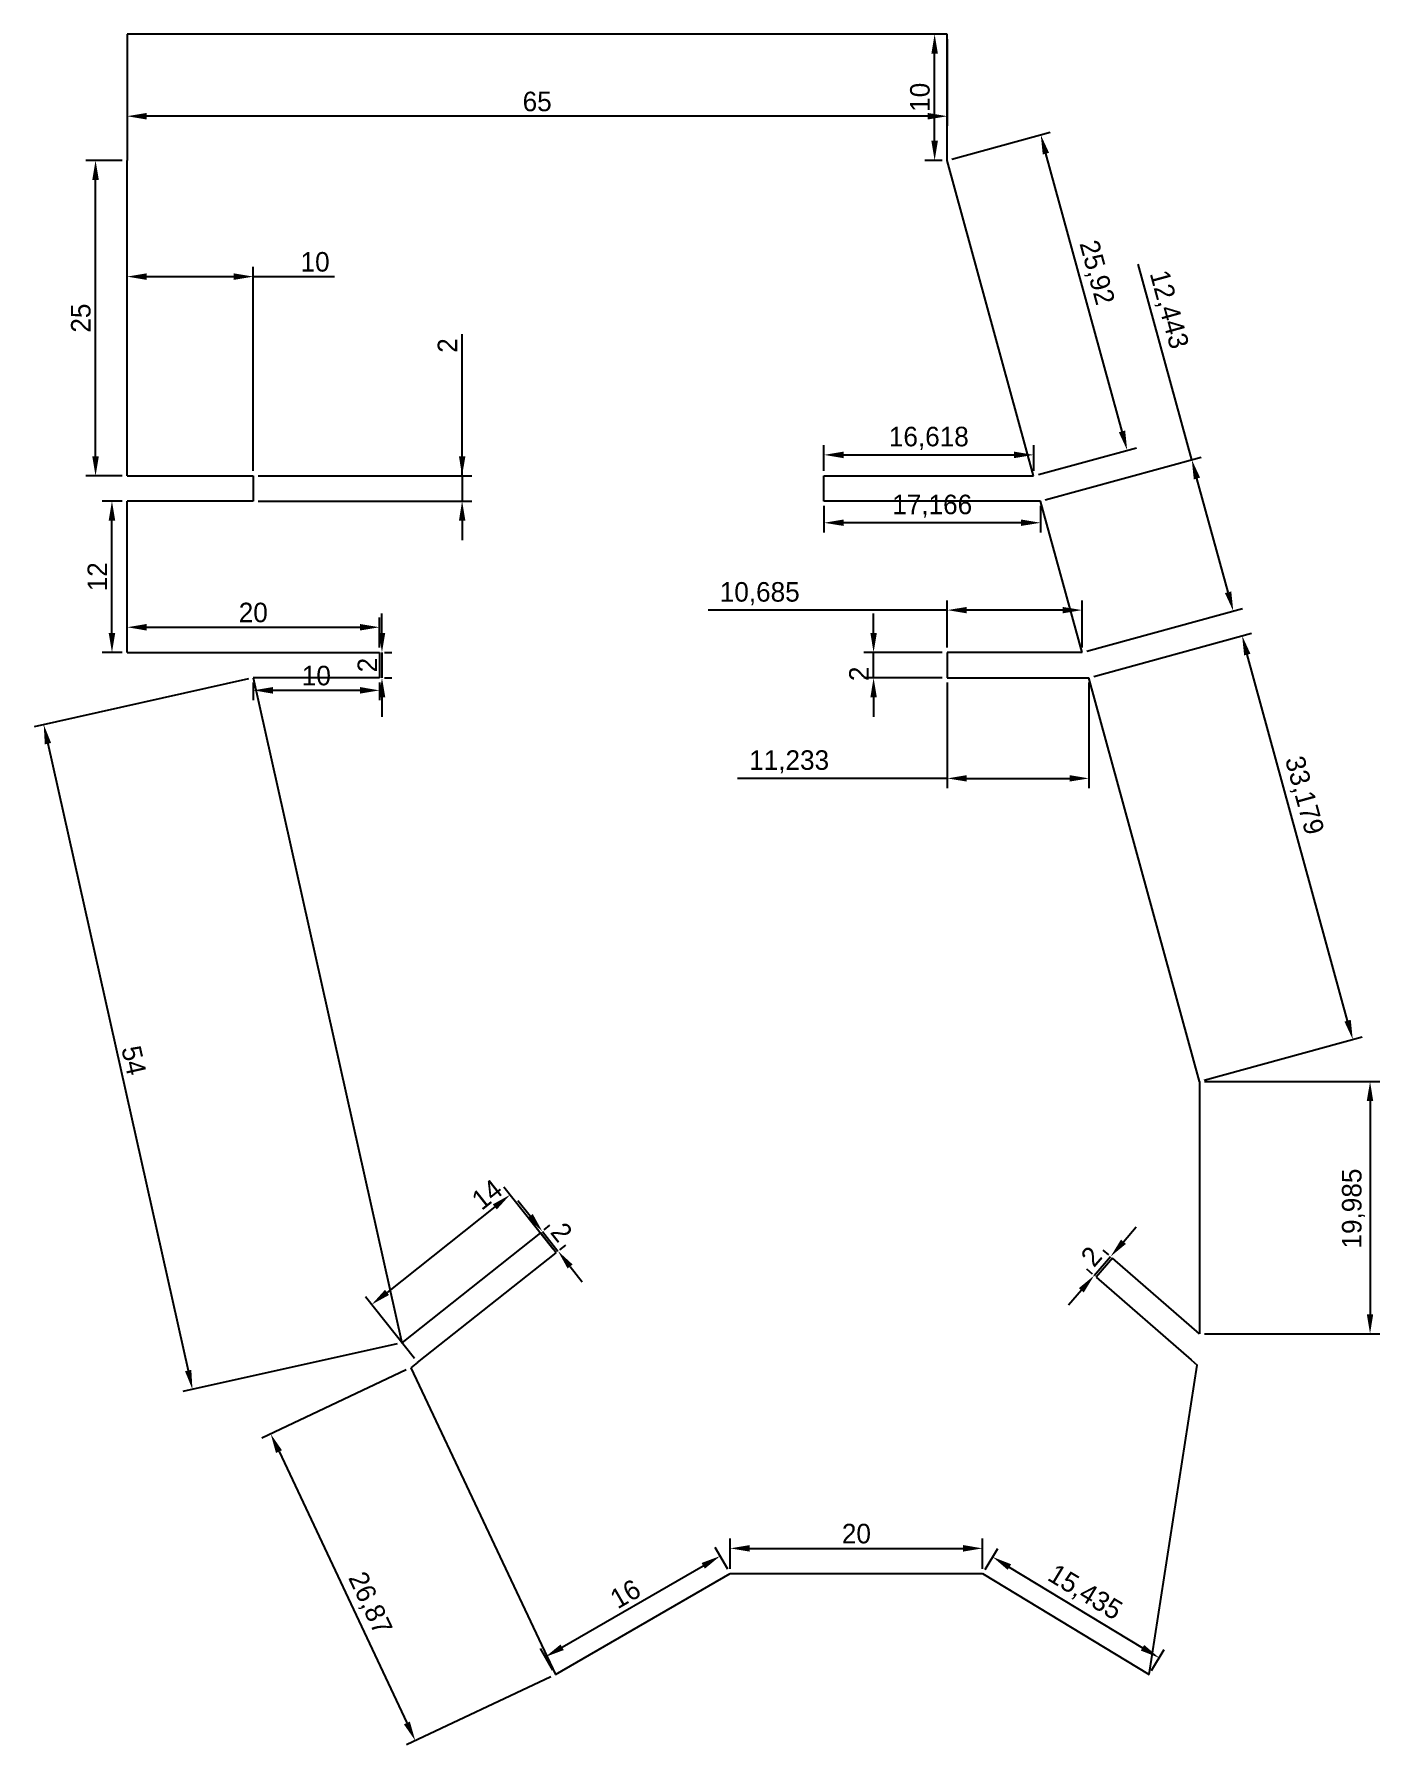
# Model space of a CAD drawing. Header units: millimetres. Extents: x -50 to 57, y -66 to 70.
import ezdxf

# ---------------------------------------------------------------- set-up
doc = ezdxf.new("R2010")
doc.units = ezdxf.units.MM
doc.layers.add('Dimensions', color=7, linetype='Continuous')
doc.layers.add('Sketch plane 01', color=7, linetype='Continuous')
doc.dimstyles.new('ISO-25', dxfattribs={"dimtxt": 2.5, "dimasz": 2.5, "dimexe": 1.25, "dimexo": 0.625, "dimtad": 1, "dimtxsty": 'Standard', "dimcen": 2.5, "dimadec": 0, "dimazin": 0, "dimtfac": 1, "dimtmove": 0, "dimatfit": 3, "dimfxl": 1, "dimarcsym": 0})

# ---------------------------------------------------------------- blocks, each defined once
blk = doc.blocks.new('*D1')
at = {"layer": 'Defpoints', "color": 0}
for p in [(-22.5, 21), (-22.5, 19), (-22.3, 19)]:
    blk.add_point(p, dxfattribs=at)
at = {"layer": 'Dimensions', "color": 140, "lineweight": -2}
for p, q in [((-22.3, 22.55), (-22.3, 24.1)), ((-22.3, 21), (-22.3, 19)), ((-22.11, 21), (-21.53, 21)), ((-22.11, 19), (-21.53, 19)), ((-22.3, 17.45), (-22.3, 15.9))]:
    blk.add_line(p, q, dxfattribs=at)
at = {"layer": 'Dimensions', "color": 140}
for points in [[(-22.56, 22.55), (-22.04, 22.55), (-22.3, 21)], [(-22.04, 17.45), (-22.56, 17.45), (-22.3, 19)]]:
    blk.add_solid(points, dxfattribs=at)
at = {"layer": 'Dimensions', "color": 140, "insert": (-23.46, 20), "char_height": 1.55, "attachment_point": 5, "rotation": 90}
blk.add_mtext('2', dxfattribs=at)
blk = doc.blocks.new('*D2')
at = {"layer": 'Defpoints', "color": 0}
for p in [(-32.5, 19), (-20.72, -33.7), (-37.32, -37.41)]:
    blk.add_point(p, dxfattribs=at)
at = {"layer": 'Dimensions', "color": 140, "lineweight": -2}
for p, q in [((-32.88, 18.92), (-49.86, 15.12)), ((-48.77, 13.78), (-37.66, -35.9)), ((-21.1, -33.78), (-38.08, -37.58))]:
    blk.add_line(p, q, dxfattribs=at)
at = {"layer": 'Dimensions', "color": 140}
for points in [[(-48.52, 13.83), (-49.02, 13.72), (-49.11, 15.29)], [(-37.91, -35.96), (-37.41, -35.85), (-37.32, -37.41)]]:
    blk.add_solid(points, dxfattribs=at)
at = {"layer": 'Dimensions', "color": 140, "insert": (-41.97, -11.33), "char_height": 1.548, "attachment_point": 5, "rotation": 282.6023}
blk.add_mtext('54', dxfattribs=at)
blk = doc.blocks.new('*D3')
at = {"layer": 'Defpoints', "color": 0}
for p in [(-8.51, -26.57), (-23.12, -30.68), (-19.48, -35.27)]:
    blk.add_point(p, dxfattribs=at)
at = {"layer": 'Dimensions', "color": 140, "lineweight": -2}
for p, q in [((-8.75, -26.26), (-12.63, -21.37)), ((-13.36, -22.94), (-21.9, -29.71)), ((-19.72, -34.96), (-23.6, -30.07))]:
    blk.add_line(p, q, dxfattribs=at)
at = {"layer": 'Dimensions', "color": 140}
for points in [[(-13.2, -23.14), (-13.52, -22.74), (-12.15, -21.98)], [(-22.06, -29.51), (-21.74, -29.92), (-23.12, -30.68)]]:
    blk.add_solid(points, dxfattribs=at)
at = {"layer": 'Dimensions', "color": 140, "insert": (-13.98, -21.95), "char_height": 1.548, "attachment_point": 5, "rotation": 38.4154}
blk.add_mtext('14', dxfattribs=at)
blk = doc.blocks.new('*D4')
at = {"layer": 'Defpoints', "color": 0}
for p in [(-32.5, 50.79), (-42.5, 35), (-32.5, 35)]:
    blk.add_point(p, dxfattribs=at)
at = {"layer": 'Dimensions', "color": 140, "lineweight": -2}
for p, q in [((-42.5, 35.39), (-42.5, 51.57)), ((-32.5, 35.39), (-32.5, 51.57)), ((-40.95, 50.79), (-34.05, 50.79)), ((-32.5, 50.79), (-26.07, 50.79))]:
    blk.add_line(p, q, dxfattribs=at)
at = {"layer": 'Dimensions', "color": 140}
for points in [[(-40.95, 51.05), (-40.95, 50.53), (-42.5, 50.79)], [(-34.05, 50.53), (-34.05, 51.05), (-32.5, 50.79)]]:
    blk.add_solid(points, dxfattribs=at)
at = {"layer": 'Dimensions', "color": 140, "insert": (-27.6, 51.95), "char_height": 1.548, "attachment_point": 5}
blk.add_mtext('10', dxfattribs=at)
blk = doc.blocks.new('*D5')
at = {"layer": 'Defpoints', "color": 0}
for p in [(16.66, 21), (22.5, 21), (22.5, 19)]:
    blk.add_point(p, dxfattribs=at)
at = {"layer": 'Dimensions', "color": 140, "lineweight": -2}
for p, q in [((16.66, 22.55), (16.66, 24.1)), ((22.11, 21), (15.89, 21)), ((16.66, 19), (16.66, 21)), ((22.11, 19), (15.89, 19)), ((16.66, 17.45), (16.66, 15.9))]:
    blk.add_line(p, q, dxfattribs=at)
at = {"layer": 'Dimensions', "color": 140}
for points in [[(16.41, 22.55), (16.92, 22.55), (16.66, 21)], [(16.92, 17.45), (16.41, 17.45), (16.66, 19)]]:
    blk.add_solid(points, dxfattribs=at)
at = {"layer": 'Dimensions', "color": 140, "insert": (15.5, 19.31), "char_height": 1.55, "attachment_point": 5, "rotation": 90}
blk.add_mtext('2', dxfattribs=at)
blk = doc.blocks.new('*D6')
at = {"layer": 'Defpoints', "color": 0}
for p in [(22.5, 19), (33.73, 19), (33.73, 11.02)]:
    blk.add_point(p, dxfattribs=at)
at = {"layer": 'Dimensions', "color": 140, "lineweight": -2}
for p, q in [((22.5, 18.61), (22.5, 10.25)), ((33.73, 18.61), (33.73, 10.25)), ((22.5, 11.02), (5.87, 11.02)), ((24.05, 11.02), (32.19, 11.02))]:
    blk.add_line(p, q, dxfattribs=at)
at = {"layer": 'Dimensions', "color": 140}
for points in [[(24.05, 11.28), (24.05, 10.77), (22.5, 11.02)], [(32.19, 10.77), (32.19, 11.28), (33.73, 11.02)]]:
    blk.add_solid(points, dxfattribs=at)
at = {"layer": 'Dimensions', "color": 140, "insert": (9.97, 12.33), "char_height": 1.548, "attachment_point": 5}
blk.add_mtext('11,233', dxfattribs=at)
blk = doc.blocks.new('*D7')
at = {"layer": 'Defpoints', "color": 0}
for p in [(-32.5, 35), (-32.5, 33), (-15.95, 33)]:
    blk.add_point(p, dxfattribs=at)
at = {"layer": 'Dimensions', "color": 140, "lineweight": -2}
for p, q in [((-15.95, 35), (-15.95, 46.23)), ((-15.95, 36.55), (-15.95, 38.1)), ((-32.11, 35), (-15.17, 35)), ((-15.95, 35), (-15.95, 33)), ((-32.11, 33), (-15.17, 33)), ((-15.95, 31.45), (-15.95, 29.9))]:
    blk.add_line(p, q, dxfattribs=at)
at = {"layer": 'Dimensions', "color": 140}
for points in [[(-16.2, 36.55), (-15.69, 36.55), (-15.95, 35)], [(-15.69, 31.45), (-16.2, 31.45), (-15.95, 33)]]:
    blk.add_solid(points, dxfattribs=at)
at = {"layer": 'Dimensions', "color": 140, "insert": (-17.11, 45.33), "char_height": 1.55, "attachment_point": 5, "rotation": 90}
blk.add_mtext('2', dxfattribs=at)
blk = doc.blocks.new('*D8')
at = {"layer": 'Defpoints', "color": 0}
for p in [(-22.5, 23), (-42.5, 21), (-22.5, 21)]:
    blk.add_point(p, dxfattribs=at)
at = {"layer": 'Dimensions', "color": 140, "lineweight": -2}
for p, q in [((-42.5, 21.39), (-42.5, 23.77)), ((-22.5, 21.39), (-22.5, 23.77)), ((-40.95, 23), (-24.05, 23))]:
    blk.add_line(p, q, dxfattribs=at)
at = {"layer": 'Dimensions', "color": 140}
for points in [[(-40.95, 23.26), (-40.95, 22.74), (-42.5, 23)], [(-24.05, 22.74), (-24.05, 23.26), (-22.5, 23)]]:
    blk.add_solid(points, dxfattribs=at)
at = {"layer": 'Dimensions', "color": 140, "insert": (-32.5, 24.16), "char_height": 1.548, "attachment_point": 5}
blk.add_mtext('20', dxfattribs=at)
blk = doc.blocks.new('*D9')
at = {"layer": 'Defpoints', "color": 0}
for p in [(-9.75, -25), (-8.51, -26.57), (-8.35, -26.44)]:
    blk.add_point(p, dxfattribs=at)
at = {"layer": 'Dimensions', "color": 140, "lineweight": -2}
for p, q in [((-10.55, -23.66), (-11.52, -22.45)), ((-9.45, -24.76), (-8.99, -24.39)), ((-9.59, -24.88), (-8.35, -26.44)), ((-8.2, -26.33), (-7.74, -25.96)), ((-7.39, -27.66), (-6.43, -28.87))]:
    blk.add_line(p, q, dxfattribs=at)
at = {"layer": 'Dimensions', "color": 140}
for points in [[(-10.76, -23.82), (-10.35, -23.5), (-9.59, -24.88)], [(-7.19, -27.5), (-7.59, -27.82), (-8.35, -26.44)]]:
    blk.add_solid(points, dxfattribs=at)
at = {"layer": 'Dimensions', "color": 140, "insert": (-8.06, -24.94), "char_height": 1.55, "attachment_point": 5, "rotation": 308.4154}
blk.add_mtext('2', dxfattribs=at)
blk = doc.blocks.new('*D10')
at = {"layer": 'Defpoints', "color": 0}
for p in [(-45, 60), (-42.5, 60), (-42.5, 35)]:
    blk.add_point(p, dxfattribs=at)
at = {"layer": 'Dimensions', "color": 140, "lineweight": -2}
for p, q in [((-42.89, 60), (-45.77, 60)), ((-45, 36.55), (-45, 58.45)), ((-42.89, 35), (-45.77, 35))]:
    blk.add_line(p, q, dxfattribs=at)
at = {"layer": 'Dimensions', "color": 140}
for points in [[(-44.74, 58.45), (-45.26, 58.45), (-45, 60)], [(-45.26, 36.55), (-44.74, 36.55), (-45, 35)]]:
    blk.add_solid(points, dxfattribs=at)
at = {"layer": 'Dimensions', "color": 140, "insert": (-46.16, 47.5), "char_height": 1.548, "attachment_point": 5, "rotation": 90}
blk.add_mtext('25', dxfattribs=at)
blk = doc.blocks.new('*D11')
at = {"layer": 'Defpoints', "color": 0}
for p in [(25.3, -52), (39.3, -58.68), (38.5, -60)]:
    blk.add_point(p, dxfattribs=at)
at = {"layer": 'Dimensions', "color": 140, "lineweight": -2}
for p, q in [((25.5, -51.67), (26.5, -50.02)), ((27.42, -51.48), (37.98, -57.88)), ((38.7, -59.67), (39.7, -58.02))]:
    blk.add_line(p, q, dxfattribs=at)
at = {"layer": 'Dimensions', "color": 140}
for points in [[(27.56, -51.26), (27.29, -51.7), (26.1, -50.68)], [(37.84, -58.1), (38.11, -57.66), (39.3, -58.68)]]:
    blk.add_solid(points, dxfattribs=at)
at = {"layer": 'Dimensions', "color": 140, "insert": (33.38, -53.56), "char_height": 1.548, "attachment_point": 5, "rotation": 328.7822}
blk.add_mtext('15,435', dxfattribs=at)
blk = doc.blocks.new('*D12')
at = {"layer": 'Defpoints', "color": 0}
for p in [(35.45, -26.87), (35.6, -27), (34.29, -28.51)]:
    blk.add_point(p, dxfattribs=at)
at = {"layer": 'Dimensions', "color": 140, "lineweight": -2}
for p, q in [((36.47, -25.7), (37.48, -24.53)), ((34.14, -28.38), (35.45, -26.87)), ((35.31, -26.75), (34.87, -26.36)), ((34, -28.26), (33.56, -27.87)), ((33.13, -29.55), (32.11, -30.72))]:
    blk.add_line(p, q, dxfattribs=at)
at = {"layer": 'Dimensions', "color": 140}
for points in [[(36.27, -25.53), (36.66, -25.87), (35.45, -26.87)], [(33.32, -29.72), (32.93, -29.38), (34.14, -28.38)]]:
    blk.add_solid(points, dxfattribs=at)
at = {"layer": 'Dimensions', "color": 140, "insert": (33.92, -26.86), "char_height": 1.55, "attachment_point": 5, "rotation": 49.0479}
blk.add_mtext('2', dxfattribs=at)
blk = doc.blocks.new('*D13')
at = {"layer": 'Defpoints', "color": 0}
for p in [(-20.02, -35.7), (-8.56, -60), (-19.66, -65.24)]:
    blk.add_point(p, dxfattribs=at)
at = {"layer": 'Dimensions', "color": 140, "lineweight": -2}
for p, q in [((-20.37, -35.86), (-31.82, -41.26)), ((-30.46, -42.33), (-20.32, -63.84)), ((-8.91, -60.17), (-20.36, -65.57))]:
    blk.add_line(p, q, dxfattribs=at)
at = {"layer": 'Dimensions', "color": 140}
for points in [[(-30.23, -42.22), (-30.7, -42.44), (-31.12, -40.93)], [(-20.56, -63.95), (-20.09, -63.73), (-19.66, -65.24)]]:
    blk.add_solid(points, dxfattribs=at)
at = {"layer": 'Dimensions', "color": 140, "insert": (-23.33, -54.4), "char_height": 1.548, "attachment_point": 5, "rotation": 295.2485}
blk.add_mtext('26,87', dxfattribs=at)
blk = doc.blocks.new('*D14')
at = {"layer": 'Defpoints', "color": 0}
for p in [(4.5, -50.61), (5.3, -52), (-8.56, -60)]:
    blk.add_point(p, dxfattribs=at)
at = {"layer": 'Dimensions', "color": 140, "lineweight": -2}
for p, q in [((5.11, -51.66), (4.11, -49.94)), ((-8.02, -57.84), (3.16, -51.39)), ((-8.75, -59.66), (-9.74, -57.94))]:
    blk.add_line(p, q, dxfattribs=at)
at = {"layer": 'Dimensions', "color": 140}
for points in [[(3.29, -51.61), (3.03, -51.16), (4.5, -50.61)], [(-8.15, -57.62), (-7.89, -58.06), (-9.36, -58.61)]]:
    blk.add_solid(points, dxfattribs=at)
at = {"layer": 'Dimensions', "color": 140, "insert": (-3.01, -53.61), "char_height": 1.548, "attachment_point": 5, "rotation": 30}
blk.add_mtext('16', dxfattribs=at)
blk = doc.blocks.new('*D15')
at = {"layer": 'Defpoints', "color": 0}
for p in [(-32.5, 19), (-22.5, 19), (-32.5, 18)]:
    blk.add_point(p, dxfattribs=at)
at = {"layer": 'Dimensions', "color": 140, "lineweight": -2}
for p, q in [((-32.5, 18.61), (-32.5, 17.23)), ((-24.05, 18), (-30.95, 18)), ((-22.5, 18.61), (-22.5, 17.23))]:
    blk.add_line(p, q, dxfattribs=at)
at = {"layer": 'Dimensions', "color": 140}
for points in [[(-30.95, 18.26), (-30.95, 17.74), (-32.5, 18)], [(-24.05, 17.74), (-24.05, 18.26), (-22.5, 18)]]:
    blk.add_solid(points, dxfattribs=at)
at = {"layer": 'Dimensions', "color": 140, "insert": (-27.5, 19.16), "char_height": 1.548, "attachment_point": 5}
blk.add_mtext('10', dxfattribs=at)
blk = doc.blocks.new('*D16')
at = {"layer": 'Defpoints', "color": 0}
for p in [(25.3, -50), (5.3, -52), (25.3, -52)]:
    blk.add_point(p, dxfattribs=at)
at = {"layer": 'Dimensions', "color": 140, "lineweight": -2}
for p, q in [((5.3, -51.61), (5.3, -49.23)), ((6.85, -50), (23.75, -50)), ((25.3, -51.61), (25.3, -49.23))]:
    blk.add_line(p, q, dxfattribs=at)
at = {"layer": 'Dimensions', "color": 140}
for points in [[(6.85, -49.74), (6.85, -50.26), (5.3, -50)], [(23.75, -50.26), (23.75, -49.74), (25.3, -50)]]:
    blk.add_solid(points, dxfattribs=at)
at = {"layer": 'Dimensions', "color": 140, "insert": (15.3, -48.84), "char_height": 1.548, "attachment_point": 5}
blk.add_mtext('20', dxfattribs=at)
blk = doc.blocks.new('*D17')
at = {"layer": 'Defpoints', "color": 0}
for p in [(29.35, 36.66), (12.73, 35), (29.35, 35)]:
    blk.add_point(p, dxfattribs=at)
at = {"layer": 'Dimensions', "color": 140, "lineweight": -2}
for p, q in [((12.73, 35.39), (12.73, 37.44)), ((14.28, 36.66), (27.8, 36.66)), ((29.35, 35.39), (29.35, 37.44))]:
    blk.add_line(p, q, dxfattribs=at)
at = {"layer": 'Dimensions', "color": 140}
for points in [[(14.28, 36.92), (14.28, 36.4), (12.73, 36.66)], [(27.8, 36.4), (27.8, 36.92), (29.35, 36.66)]]:
    blk.add_solid(points, dxfattribs=at)
at = {"layer": 'Dimensions', "color": 140, "insert": (21.04, 37.97), "char_height": 1.548, "attachment_point": 5}
blk.add_mtext('16,618', dxfattribs=at)
blk = doc.blocks.new('*D18')
at = {"layer": 'Defpoints', "color": 0}
for p in [(45.87, 22.33), (33.73, 19), (42.5, -13)]:
    blk.add_point(p, dxfattribs=at)
at = {"layer": 'Dimensions', "color": 140, "lineweight": -2}
for p, q in [((34.11, 19.1), (46.62, 22.53)), ((54.23, -8.18), (46.28, 20.83)), ((42.87, -12.9), (55.39, -9.47))]:
    blk.add_line(p, q, dxfattribs=at)
at = {"layer": 'Dimensions', "color": 140}
for points in [[(46.53, 20.9), (46.03, 20.77), (45.87, 22.33)], [(53.98, -8.25), (54.48, -8.11), (54.64, -9.67)]]:
    blk.add_solid(points, dxfattribs=at)
at = {"layer": 'Dimensions', "color": 140, "insert": (50.7, 9.65), "char_height": 1.548, "attachment_point": 5, "rotation": 285.3215}
blk.add_mtext('33,179', dxfattribs=at)
blk = doc.blocks.new('*D19')
at = {"layer": 'Defpoints', "color": 0}
for p in [(29.91, 62.03), (22.5, 60), (29.35, 35)]:
    blk.add_point(p, dxfattribs=at)
at = {"layer": 'Dimensions', "color": 140, "lineweight": -2}
for p, q in [((22.87, 60.1), (30.65, 62.23)), ((36.35, 38.52), (30.32, 60.54)), ((29.72, 35.1), (37.5, 37.23))]:
    blk.add_line(p, q, dxfattribs=at)
at = {"layer": 'Dimensions', "color": 140}
for points in [[(30.57, 60.6), (30.07, 60.47), (29.91, 62.03)], [(36.1, 38.45), (36.6, 38.59), (36.76, 37.03)]]:
    blk.add_solid(points, dxfattribs=at)
at = {"layer": 'Dimensions', "color": 140, "insert": (34.26, 51.09), "char_height": 1.548, "attachment_point": 5, "rotation": 285.3215}
blk.add_mtext('25,92', dxfattribs=at)
blk = doc.blocks.new('*D20')
at = {"layer": 'Defpoints', "color": 0}
for p in [(41.88, 36.28), (29.9, 33), (33.18, 21)]:
    blk.add_point(p, dxfattribs=at)
at = {"layer": 'Dimensions', "color": 140, "lineweight": -2}
for p, q in [((41.88, 36.28), (37.63, 51.78)), ((30.27, 33.1), (42.63, 36.49)), ((44.76, 25.78), (42.29, 34.79)), ((33.56, 21.1), (45.91, 24.49))]:
    blk.add_line(p, q, dxfattribs=at)
at = {"layer": 'Dimensions', "color": 140}
for points in [[(42.54, 34.86), (42.04, 34.72), (41.88, 36.28)], [(44.51, 25.71), (45.01, 25.84), (45.17, 24.28)]]:
    blk.add_solid(points, dxfattribs=at)
at = {"layer": 'Dimensions', "color": 140, "insert": (39.98, 48.16), "char_height": 1.548, "attachment_point": 5, "rotation": 285.3215}
blk.add_mtext('12,443', dxfattribs=at)
blk = doc.blocks.new('*D21')
at = {"layer": 'Defpoints', "color": 0}
for p in [(12.73, 33), (29.9, 33), (12.73, 31.28)]:
    blk.add_point(p, dxfattribs=at)
at = {"layer": 'Dimensions', "color": 140, "lineweight": -2}
for p, q in [((12.73, 32.61), (12.73, 30.51)), ((29.9, 32.61), (29.9, 30.51)), ((28.35, 31.28), (14.28, 31.28))]:
    blk.add_line(p, q, dxfattribs=at)
at = {"layer": 'Dimensions', "color": 140}
for points in [[(14.28, 31.54), (14.28, 31.03), (12.73, 31.28)], [(28.35, 31.03), (28.35, 31.54), (29.9, 31.28)]]:
    blk.add_solid(points, dxfattribs=at)
at = {"layer": 'Dimensions', "color": 140, "insert": (21.31, 32.59), "char_height": 1.548, "attachment_point": 5}
blk.add_mtext('17,166', dxfattribs=at)
blk = doc.blocks.new('*D22')
at = {"layer": 'Defpoints', "color": 0}
for p in [(22.5, 24.36), (22.5, 21), (33.18, 21)]:
    blk.add_point(p, dxfattribs=at)
at = {"layer": 'Dimensions', "color": 140, "lineweight": -2}
for p, q in [((22.5, 21.39), (22.5, 25.13)), ((33.18, 21.39), (33.18, 25.13)), ((22.5, 24.36), (3.54, 24.36)), ((31.64, 24.36), (24.05, 24.36))]:
    blk.add_line(p, q, dxfattribs=at)
at = {"layer": 'Dimensions', "color": 140}
for points in [[(24.05, 24.61), (24.05, 24.1), (22.5, 24.36)], [(31.64, 24.1), (31.64, 24.61), (33.18, 24.36)]]:
    blk.add_solid(points, dxfattribs=at)
at = {"layer": 'Dimensions', "color": 140, "insert": (7.64, 25.66), "char_height": 1.548, "attachment_point": 5}
blk.add_mtext('10,685', dxfattribs=at)
blk = doc.blocks.new('*D23')
at = {"layer": 'Defpoints', "color": 0}
for p in [(42.5, -13), (42.5, -32.99), (56.01, -32.99)]:
    blk.add_point(p, dxfattribs=at)
at = {"layer": 'Dimensions', "color": 140, "lineweight": -2}
for p, q in [((42.89, -13), (56.78, -13)), ((56.01, -14.55), (56.01, -31.44)), ((42.89, -32.99), (56.78, -32.99))]:
    blk.add_line(p, q, dxfattribs=at)
at = {"layer": 'Dimensions', "color": 140}
for points in [[(56.26, -14.55), (55.75, -14.55), (56.01, -13)], [(55.75, -31.44), (56.26, -31.44), (56.01, -32.99)]]:
    blk.add_solid(points, dxfattribs=at)
at = {"layer": 'Dimensions', "color": 140, "insert": (54.7, -23.07), "char_height": 1.548, "attachment_point": 5, "rotation": 90}
blk.add_mtext('19,985', dxfattribs=at)
blk = doc.blocks.new('*D24')
at = {"layer": 'Defpoints', "color": 0}
for p in [(21.5, 70), (22.5, 70), (22.5, 60)]:
    blk.add_point(p, dxfattribs=at)
at = {"layer": 'Dimensions', "color": 140, "lineweight": -2}
for p, q in [((22.11, 70), (20.73, 70)), ((21.5, 61.55), (21.5, 68.45)), ((22.11, 60), (20.73, 60))]:
    blk.add_line(p, q, dxfattribs=at)
at = {"layer": 'Dimensions', "color": 140}
for points in [[(21.76, 68.45), (21.24, 68.45), (21.5, 70)], [(21.24, 61.55), (21.76, 61.55), (21.5, 60)]]:
    blk.add_solid(points, dxfattribs=at)
at = {"layer": 'Dimensions', "color": 140, "insert": (20.34, 65), "char_height": 1.548, "attachment_point": 5, "rotation": 90}
blk.add_mtext('10', dxfattribs=at)
blk = doc.blocks.new('*D25')
at = {"layer": 'Defpoints', "color": 0}
for p in [(-43.7, 33), (-42.5, 33), (-42.5, 21)]:
    blk.add_point(p, dxfattribs=at)
at = {"layer": 'Dimensions', "color": 140, "lineweight": -2}
for p, q in [((-42.89, 33), (-44.47, 33)), ((-43.7, 22.55), (-43.7, 31.45)), ((-42.89, 21), (-44.47, 21))]:
    blk.add_line(p, q, dxfattribs=at)
at = {"layer": 'Dimensions', "color": 140}
for points in [[(-43.44, 31.45), (-43.96, 31.45), (-43.7, 33)], [(-43.96, 22.55), (-43.44, 22.55), (-43.7, 21)]]:
    blk.add_solid(points, dxfattribs=at)
at = {"layer": 'Dimensions', "color": 140, "insert": (-44.86, 27), "char_height": 1.548, "attachment_point": 5, "rotation": 90}
blk.add_mtext('12', dxfattribs=at)
blk = doc.blocks.new('*D26')
at = {"layer": 'Defpoints', "color": 0}
for p in [(-42.5, 70), (22.5, 70), (-42.5, 63.5)]:
    blk.add_point(p, dxfattribs=at)
at = {"layer": 'Dimensions', "color": 140, "lineweight": -2}
for p, q in [((-42.5, 69.61), (-42.5, 62.73)), ((22.5, 69.61), (22.5, 62.73)), ((20.95, 63.5), (-40.95, 63.5))]:
    blk.add_line(p, q, dxfattribs=at)
at = {"layer": 'Dimensions', "color": 140}
for points in [[(-40.95, 63.76), (-40.95, 63.24), (-42.5, 63.5)], [(20.95, 63.24), (20.95, 63.76), (22.5, 63.5)]]:
    blk.add_solid(points, dxfattribs=at)
at = {"layer": 'Dimensions', "color": 140, "insert": (-10, 64.66), "char_height": 1.548, "attachment_point": 5}
blk.add_mtext('65', dxfattribs=at)

msp = doc.modelspace()

# ---------------------------------------------------------------- linework, layer by layer
at = {"layer": 'Sketch plane 01'}
for p, q in [((-42.5, 70), (-42.5, 60)), ((22.4998, 70), (-42.5, 70)), ((22.4998, 60), (22.4998, 70)), ((-42.5, 35), (-42.5, 60)), ((22.4998, 60), (22.5, 60)), ((29.349, 35.0011), (22.5, 60)), ((-42.5, 35), (-32.5, 35)), ((-32.5, 35), (-32.5, 33)), ((12.7309, 35.0011), (29.349, 35.0011)), ((12.7309, 33.0011), (12.7309, 35.0011)), ((-32.5, 33), (-42.5, 33)), ((-42.5, 21), (-42.5, 33)), ((29.897, 33.0011), (12.7309, 33.0011)), ((33.1849, 21), (29.897, 33.0011)), ((-42.5, 21), (-22.5, 21)), ((-22.5, 21), (-22.5, 19)), ((33.1849, 21), (22.5, 21)), ((22.5, 21), (22.5, 19)), ((-32.5, 19), (-20.7182, -33.699)), ((-22.5, 19), (-32.5, 19)), ((22.5, 19), (33.7329, 19)), ((42.5, -13), (33.7329, 19)), ((42.5, -13), (42.5, -32.9855)), ((-9.7487, -25), (-20.7181, -33.699)), ((-8.506, -26.5671), (-9.7487, -25)), ((-19.4754, -35.2661), (-8.506, -26.5671)), ((35.6028, -27), (34.292, -28.5105)), ((42.5, -32.9855), (35.6028, -27)), ((34.292, -28.5105), (41.8446, -35.0648)), ((41.8446, -35.0648), (42.3184, -35.476)), ((-19.4754, -35.2661), (-20.0182, -35.6966)), ((-20.0182, -35.6966), (-8.5567, -60)), ((38.5, -60), (42.3184, -35.476)), ((-8.5567, -60), (5.2997, -52)), ((5.2997, -52), (25.2997, -52)), ((25.2997, -52), (38.5, -60))]:
    msp.add_line(p, q, dxfattribs=at)

# ---------------------------------------------------------------- dimensions: what is measured, and where the dimension line sits
at = {"layer": 'Dimensions'}
for base, p1, p2, angle, picture, middle in [((-42.5, 63.5), (22.4998, 70), (-42.5, 70), 180, '*D26', (-10.0001, 63.5)), ((21.4998, 70), (22.4998, 60), (22.4998, 70), 90, '*D24', (21.4998, 65)), ((29.9073, 62.0294), (29.349, 35.0011), (22.5, 60), 105.32151, '*D19', (32.9983, 50.7474)), ((-45, 60), (-42.5, 35), (-42.5, 60), 90, '*D10', (-45, 47.5)), ((-32.5, 50.7922), (-42.5, 35), (-32.5, 35), 0, '*D4', (-27.5975, 50.7922)), ((41.88, 36.2841), (33.1849, 21), (29.897, 33.0011), 105.32151, '*D20', (38.7197, 47.8189)), ((-15.9454, 33), (-32.5, 35), (-32.5, 33), 270, '*D7', (-15.9454, 45.3276)), ((29.349, 36.6629), (12.7309, 35.0011), (29.349, 35.0011), 0, '*D17', (21.04, 36.6629)), ((-43.7, 33), (-42.5, 21), (-42.5, 33), 90, '*D25', (-43.7, 27)), ((12.7309, 31.2845), (29.897, 33.0011), (12.7309, 33.0011), 180, '*D21', (21.314, 31.2845)), ((22.5, 24.3562), (33.1849, 21), (22.5, 21), 180, '*D22', (7.6445, 24.3562)), ((-22.5, 23), (-42.5, 21), (-22.5, 21), 0, '*D8', (-32.5, 23)), ((-22.3, 19), (-22.5, 21), (-22.5, 19), 270, '*D1', (-22.3, 20)), ((16.6631, 21), (22.5, 19), (22.5, 21), 90, '*D5', (16.6631, 19.3094)), ((45.8736, 22.3262), (42.5, -13), (33.7329, 19), 105.32151, '*D18', (49.4419, 9.3021)), ((-37.325, -37.4118), (-32.5, 19), (-20.7182, -33.699), 282.602265, '*D2', (-43.0998, -11.5814)), ((-32.5, 18), (-22.5, 19), (-32.5, 19), 180, '*D15', (-27.5, 18)), ((33.7329, 11.0247), (22.5, 19), (33.7329, 19), 0, '*D6', (9.9742, 11.0247)), ((56.00686, -32.98548), (42.5, -13), (42.5, -32.98548), 270, '*D23', (56.00686, -23.07263)), ((-23.1152, -30.6762), (-8.506, -26.5671), (-19.4754, -35.2661), 218.4154, '*D3', (-13.2584, -22.8595)), ((-8.3493, -26.4428), (-9.7487, -25), (-8.506, -26.5671), 308.4154, '*D9', (-8.9706, -25.6593)), ((35.4518, -26.8689), (34.292, -28.5105), (35.6028, -27), 49.047912, '*D12', (34.7964, -27.6242)), ((-19.6628, -65.2376), (-20.0182, -35.6966), (-8.5567, -60), 295.248521, '*D13', (-24.5121, -54.9551)), ((25.2997, -50), (5.2997, -52), (25.2997, -52), 360, '*D16', (15.2997, -50)), ((4.4997, -50.6144), (-8.5567, -60), (5.2997, -52), 30, '*D14', (-2.4285, -54.6144)), ((39.3, -58.68), (25.2997, -52), (38.5, -60), 328.782218, '*D11', (32.6998, -54.68))]:
    dim = msp.add_linear_dim(base=base, p1=p1, p2=p2, angle=angle, dimstyle='ISO-25', override={"dimscale": 0.619048, "dimdec": 3, "dimzin": 8, "dimlunit": 2, "dimclrd": 140, "dimclre": 140, "dimclrt": 140}, dxfattribs=at)
    dim.commit()
    dim.dimension.update_dxf_attribs({"geometry": picture, "text_midpoint": middle, "dimtype": 161})

doc.saveas('drawing.dxf')
